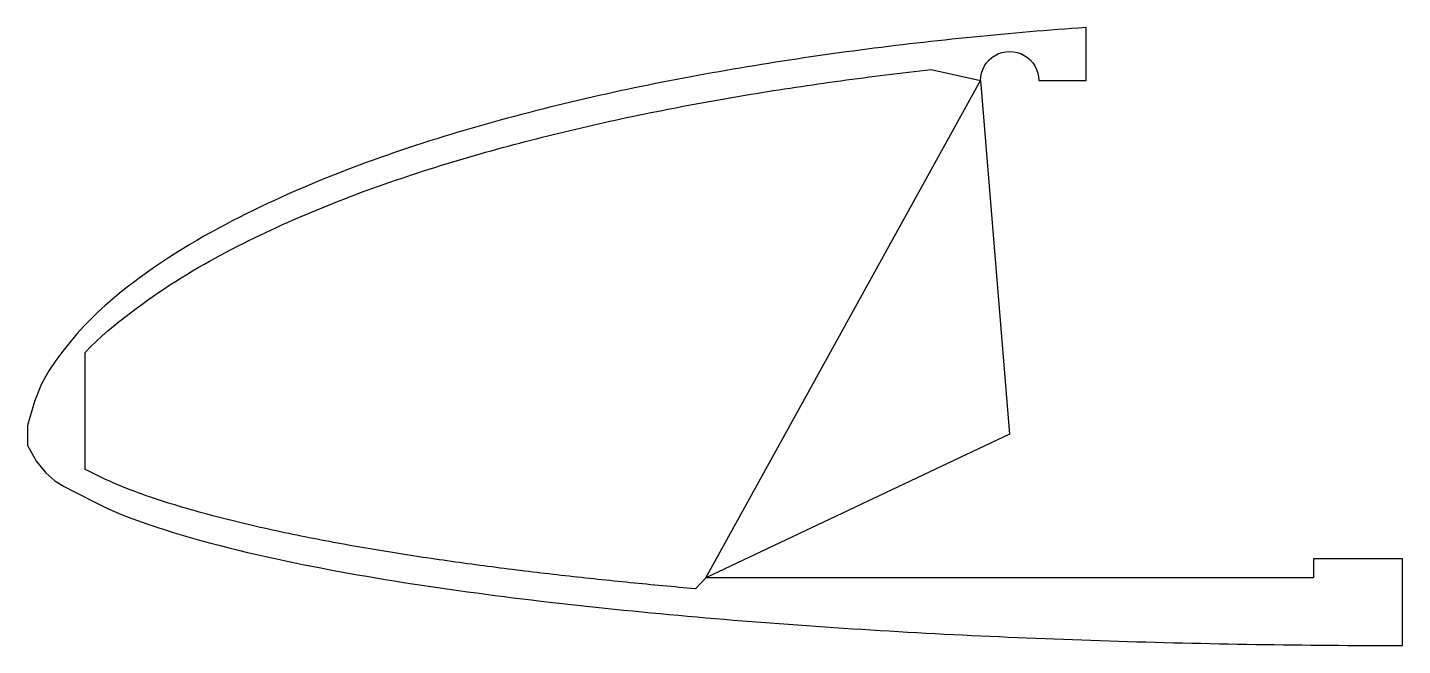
# Model space of a CAD drawing. Extents: x -6.9 to 2.76, y -1.49 to 2.86.
import ezdxf

# ---------------------------------------------------------------- set-up
doc = ezdxf.new("R2010")
doc.units = 0
doc.layers.get('0').update_dxf_attribs({"linetype": 'CONTINUOUS'})

msp = doc.modelspace()

# ---------------------------------------------------------------- linework, layer by layer
msp.add_lwpolyline([(0, 0), (-2.13665, -1.01024), (-2.20938, -1.0872), (-2.23797, -1.08469), (-2.26656, -1.08215), (-2.29515, -1.07959), (-2.32374, -1.07701), (-2.35233, -1.07442), (-2.38092, -1.0718), (-2.40951, -1.06916), (-2.43809, -1.06651), (-2.46668, -1.06383), (-2.49527, -1.06113), (-2.52386, -1.05841), (-2.55245, -1.05567), (-2.58104, -1.05291), (-2.60963, -1.05012), (-2.63822, -1.04732), (-2.66681, -1.04449), (-2.6954, -1.04164), (-2.72399, -1.03877), (-2.75258, -1.03587), (-2.78117, -1.03295), (-2.80976, -1.03001), (-2.83835, -1.02705), (-2.86694, -1.02406), (-2.89553, -1.02105), (-2.92412, -1.01801), (-2.95271, -1.01495), (-2.9813, -1.01186), (-3.00989, -1.00875), (-3.03848, -1.00562), (-3.06707, -1.00246), (-3.09565, -0.99928), (-3.12424, -0.99607), (-3.15283, -0.99283), (-3.18142, -0.98957), (-3.21001, -0.98628), (-3.2386, -0.98297), (-3.26719, -0.97963), (-3.29578, -0.97626), (-3.32437, -0.97287), (-3.35296, -0.96945), (-3.38155, -0.96601), (-3.41014, -0.96253), (-3.43873, -0.95903), (-3.46732, -0.9555), (-3.49591, -0.95195), (-3.5245, -0.94837), (-3.55309, -0.94476), (-3.58168, -0.94112), (-3.61027, -0.93745), (-3.63886, -0.93376), (-3.66745, -0.93004), (-3.69604, -0.92628), (-3.72463, -0.9225), (-3.75321, -0.91869), (-3.7818, -0.91485), (-3.81039, -0.91097), (-3.83898, -0.90706), (-3.86757, -0.90312), (-3.89616, -0.89915), (-3.92475, -0.89515), (-3.95334, -0.89111), (-3.98193, -0.88703), (-4.01052, -0.88292), (-4.03911, -0.87877), (-4.0677, -0.87458), (-4.09629, -0.87035), (-4.12488, -0.86609), (-4.15347, -0.86178), (-4.18206, -0.85744), (-4.21065, -0.85305), (-4.23924, -0.84862), (-4.26783, -0.84414), (-4.29642, -0.83962), (-4.32501, -0.83506), (-4.3536, -0.83045), (-4.38219, -0.8258), (-4.41077, -0.8211), (-4.43936, -0.81635), (-4.46795, -0.81155), (-4.49654, -0.80671), (-4.52513, -0.80181), (-4.55372, -0.79687), (-4.58231, -0.79188), (-4.6109, -0.78683), (-4.63949, -0.78174), (-4.66808, -0.77659), (-4.69667, -0.7714), (-4.72526, -0.76615), (-4.75385, -0.76085), (-4.78244, -0.75549), (-4.81103, -0.75008), (-4.83962, -0.74462), (-4.86821, -0.7391), (-4.8968, -0.73353), (-4.92539, -0.7279), (-4.95398, -0.72222), (-4.98257, -0.71647), (-5.01116, -0.71067), (-5.03975, -0.70481), (-5.06833, -0.69889), (-5.09692, -0.6929), (-5.12551, -0.68684), (-5.1541, -0.68071), (-5.18269, -0.67451), (-5.21128, -0.66823), (-5.23987, -0.66188), (-5.26846, -0.65544), (-5.29705, -0.64893), (-5.32564, -0.64232), (-5.35423, -0.63563), (-5.38282, -0.62884), (-5.41141, -0.62196), (-5.44, -0.61498), (-5.46859, -0.6079), (-5.49718, -0.60071), (-5.52577, -0.59341), (-5.55436, -0.58601), (-5.58295, -0.57849), (-5.61154, -0.57086), (-5.64013, -0.56313), (-5.66872, -0.55528), (-5.69731, -0.54734), (-5.72589, -0.53928), (-5.75448, -0.53113), (-5.78307, -0.52287), (-5.81166, -0.51451), (-5.84025, -0.50605), (-5.86884, -0.49747), (-5.89743, -0.48875), (-5.92602, -0.47989), (-5.95461, -0.47086), (-5.9832, -0.46166), (-6.01179, -0.45226), (-6.04038, -0.44266), (-6.06897, -0.43284), (-6.09756, -0.42279), (-6.12615, -0.41248), (-6.15474, -0.4019), (-6.18333, -0.39102), (-6.21192, -0.37981), (-6.24051, -0.36826), (-6.2691, -0.35635), (-6.29769, -0.34404), (-6.32628, -0.33132), (-6.35487, -0.31816), (-6.38345, -0.30456), (-6.41204, -0.29063), (-6.44063, -0.27644), (-6.46922, -0.26204), (-6.49781, -0.24749), (-6.49781, 0.57419), (-6.45818, 0.61511), (-6.41854, 0.65375), (-6.3789, 0.69037), (-6.33927, 0.72534), (-6.29963, 0.75905), (-6.25999, 0.79162), (-6.22036, 0.82315), (-6.18072, 0.85373), (-6.14109, 0.88349), (-6.10145, 0.9125), (-6.06181, 0.94089), (-6.02218, 0.96869), (-5.98254, 0.99591), (-5.9429, 1.02256), (-5.90327, 1.04863), (-5.86363, 1.07413), (-5.82399, 1.09907), (-5.78436, 1.12344), (-5.74472, 1.14726), (-5.70508, 1.17057), (-5.66545, 1.19338), (-5.62581, 1.21572), (-5.58617, 1.23763), (-5.54654, 1.25913), (-5.5069, 1.28024), (-5.46727, 1.30099), (-5.42763, 1.32138), (-5.38799, 1.34143), (-5.34836, 1.36115), (-5.30872, 1.38055), (-5.26908, 1.39964), (-5.22945, 1.41844), (-5.18981, 1.43694), (-5.15017, 1.45517), (-5.11054, 1.47312), (-5.0709, 1.49082), (-5.03126, 1.50827), (-4.99163, 1.52547), (-4.95199, 1.54244), (-4.91235, 1.55919), (-4.87272, 1.57571), (-4.83308, 1.59201), (-4.79345, 1.60809), (-4.75381, 1.62395), (-4.71417, 1.6396), (-4.67454, 1.65503), (-4.6349, 1.67025), (-4.59526, 1.68526), (-4.55563, 1.70007), (-4.51599, 1.71467), (-4.47635, 1.72908), (-4.43672, 1.7433), (-4.39708, 1.75733), (-4.35744, 1.77117), (-4.31781, 1.78483), (-4.27817, 1.79831), (-4.23854, 1.81162), (-4.1989, 1.82476), (-4.15926, 1.83774), (-4.11963, 1.85055), (-4.07999, 1.86321), (-4.04035, 1.87571), (-4.00072, 1.88806), (-3.96108, 1.90026), (-3.92144, 1.91231), (-3.88181, 1.92423), (-3.84217, 1.936), (-3.80253, 1.94764), (-3.7629, 1.95914), (-3.72326, 1.97051), (-3.68362, 1.98175), (-3.64399, 1.99286), (-3.60435, 2.00384), (-3.56472, 2.0147), (-3.52508, 2.02543), (-3.48544, 2.03604), (-3.44581, 2.04654), (-3.40617, 2.05691), (-3.36653, 2.06717), (-3.3269, 2.07732), (-3.28726, 2.08736), (-3.24762, 2.09728), (-3.20799, 2.1071), (-3.16835, 2.11681), (-3.12871, 2.12641), (-3.08908, 2.1359), (-3.04944, 2.14529), (-3.0098, 2.15458), (-2.97017, 2.16376), (-2.93053, 2.17284), (-2.8909, 2.18181), (-2.85126, 2.19069), (-2.81162, 2.19946), (-2.77199, 2.20814), (-2.73235, 2.21672), (-2.69271, 2.2252), (-2.65308, 2.23358), (-2.61344, 2.24187), (-2.5738, 2.25007), (-2.53417, 2.25817), (-2.49453, 2.26619), (-2.45489, 2.27411), (-2.41526, 2.28194), (-2.37562, 2.28968), (-2.33599, 2.29733), (-2.29635, 2.30489), (-2.25671, 2.31237), (-2.21708, 2.31977), (-2.17744, 2.32708), (-2.1378, 2.3343), (-2.09817, 2.34145), (-2.05853, 2.34851), (-2.01889, 2.35549), (-1.97926, 2.36239), (-1.93962, 2.36922), (-1.89998, 2.37596), (-1.86035, 2.38263), (-1.82071, 2.38923), (-1.78107, 2.39575), (-1.74144, 2.40219), (-1.7018, 2.40856), (-1.66217, 2.41485), (-1.62253, 2.42107), (-1.58289, 2.42722), (-1.54326, 2.4333), (-1.50362, 2.4393), (-1.46398, 2.44523), (-1.42435, 2.4511), (-1.38471, 2.45689), (-1.34507, 2.46262), (-1.30544, 2.46827), (-1.2658, 2.47386), (-1.22616, 2.47938), (-1.18653, 2.48483), (-1.14689, 2.49022), (-1.10726, 2.49554), (-1.06762, 2.50079), (-1.02798, 2.50598), (-0.98835, 2.51111), (-0.94871, 2.51617), (-0.90907, 2.52116), (-0.86944, 2.52609), (-0.8298, 2.53096), (-0.79016, 2.53576), (-0.75053, 2.54051), (-0.71089, 2.54518), (-0.67125, 2.5498), (-0.63162, 2.55435), (-0.59198, 2.55884), (-0.55234, 2.56327), (-0.20462, 2.48594), (-0.20286, 2.51265), (-0.19764, 2.5389), (-0.18904, 2.56424), (-0.1772, 2.58825), (-0.16233, 2.6105), (-0.14469, 2.63062), (-0.12456, 2.64827), (-0.10231, 2.66314), (-0.0783, 2.67498), (-0.05296, 2.68358), (-0.02671, 2.6888), (0, 2.69055), (0.02671, 2.6888), (0.05296, 2.68358), (0.0783, 2.67498), (0.10231, 2.66314), (0.12456, 2.64827), (0.14469, 2.63062), (0.16233, 2.6105), (0.1772, 2.58825), (0.18904, 2.56424), (0.19764, 2.5389), (0.20286, 2.51265), (0.20462, 2.48594), (0.53682, 2.48594), (0.53682, 2.85891), (0.48721, 2.85532), (0.4376, 2.85165), (0.38799, 2.8479), (0.33839, 2.84407), (0.28878, 2.84015), (0.23917, 2.83614), (0.18956, 2.83205), (0.13996, 2.82788), (0.09035, 2.82361), (0.04074, 2.81926), (-0.00887, 2.81482), (-0.05847, 2.81029), (-0.10808, 2.80568), (-0.15769, 2.80097), (-0.2073, 2.79617), (-0.2569, 2.79127), (-0.30651, 2.78629), (-0.35612, 2.78121), (-0.40573, 2.77603), (-0.45533, 2.77076), (-0.50494, 2.7654), (-0.55455, 2.75994), (-0.60416, 2.75438), (-0.65376, 2.74873), (-0.70337, 2.74298), (-0.75298, 2.73713), (-0.80259, 2.73118), (-0.85219, 2.72513), (-0.9018, 2.71898), (-0.95141, 2.71273), (-1.00102, 2.70638), (-1.05062, 2.69993), (-1.10023, 2.69338), (-1.14984, 2.68673), (-1.19945, 2.67997), (-1.24905, 2.6731), (-1.29866, 2.66614), (-1.34827, 2.65906), (-1.39788, 2.65188), (-1.44748, 2.64459), (-1.49709, 2.63719), (-1.5467, 2.62967), (-1.59631, 2.62205), (-1.64591, 2.61431), (-1.69552, 2.60646), (-1.74513, 2.59849), (-1.79474, 2.59041), (-1.84434, 2.5822), (-1.89395, 2.57388), (-1.94356, 2.56544), (-1.99317, 2.55688), (-2.04277, 2.54819), (-2.09238, 2.53938), (-2.14199, 2.53044), (-2.1916, 2.52137), (-2.2412, 2.51217), (-2.29081, 2.50284), (-2.34042, 2.49337), (-2.39003, 2.48377), (-2.43963, 2.47402), (-2.48924, 2.46414), (-2.53885, 2.45411), (-2.58846, 2.44394), (-2.63806, 2.43363), (-2.68767, 2.42316), (-2.73728, 2.41254), (-2.78689, 2.40178), (-2.83649, 2.39085), (-2.8861, 2.37978), (-2.93571, 2.36854), (-2.98532, 2.35715), (-3.03492, 2.34559), (-3.08453, 2.33387), (-3.13414, 2.32198), (-3.18375, 2.30993), (-3.23335, 2.29771), (-3.28296, 2.28532), (-3.33257, 2.27275), (-3.38218, 2.26001), (-3.43178, 2.2471), (-3.48139, 2.234), (-3.531, 2.22071), (-3.58061, 2.20723), (-3.63021, 2.19356), (-3.67982, 2.17969), (-3.72943, 2.16562), (-3.77904, 2.15134), (-3.82864, 2.13686), (-3.87825, 2.12216), (-3.92786, 2.10724), (-3.97747, 2.0921), (-4.02707, 2.07673), (-4.07668, 2.06112), (-4.12629, 2.04527), (-4.1759, 2.02917), (-4.2255, 2.01282), (-4.27511, 1.9962), (-4.32472, 1.97932), (-4.37433, 1.96215), (-4.42393, 1.9447), (-4.47354, 1.92695), (-4.52315, 1.9089), (-4.57276, 1.89054), (-4.62236, 1.87186), (-4.67197, 1.85286), (-4.72158, 1.83353), (-4.77119, 1.81386), (-4.82079, 1.79386), (-4.8704, 1.7735), (-4.92001, 1.7528), (-4.96962, 1.73175), (-5.01922, 1.71034), (-5.06883, 1.68856), (-5.11844, 1.66638), (-5.16805, 1.6438), (-5.21765, 1.62078), (-5.26726, 1.59732), (-5.31687, 1.57339), (-5.36648, 1.54898), (-5.41608, 1.52405), (-5.46569, 1.49859), (-5.5153, 1.47258), (-5.56491, 1.44599), (-5.61451, 1.41877), (-5.66412, 1.39089), (-5.71373, 1.36227), (-5.76334, 1.33287), (-5.81294, 1.30263), (-5.86255, 1.27152), (-5.91216, 1.23953), (-5.96177, 1.20664), (-6.01137, 1.17286), (-6.06098, 1.13817), (-6.11059, 1.10256), (-6.1602, 1.06589), (-6.2098, 1.02798), (-6.25941, 0.98863), (-6.30902, 0.94765), (-6.35863, 0.90484), (-6.40823, 0.85974), (-6.45784, 0.8116), (-6.50745, 0.75992), (-6.55706, 0.70437), (-6.60666, 0.64516), (-6.65627, 0.58259), (-6.70588, 0.51692), (-6.75549, 0.44432), (-6.80509, 0.3528), (-6.8547, 0.22939), (-6.90431, 0.06111), (-6.90431, -0.07962), (-6.83987, -0.19283), (-6.77543, -0.27259), (-6.71099, -0.32789), (-6.64655, -0.36773), (-6.58211, -0.40111), (-6.51767, -0.43408), (-6.45323, -0.46677), (-6.38879, -0.49856), (-6.32435, -0.52878), (-6.25991, -0.55685), (-6.19547, -0.58297), (-6.13103, -0.60741), (-6.06658, -0.6304), (-6.00214, -0.65221), (-5.9377, -0.67299), (-5.87326, -0.69292), (-5.80882, -0.71215), (-5.74438, -0.73082), (-5.67994, -0.74898), (-5.6155, -0.7666), (-5.55106, -0.78367), (-5.48662, -0.80019), (-5.42218, -0.81616), (-5.35774, -0.83162), (-5.2933, -0.84661), (-5.22886, -0.86116), (-5.16442, -0.87531), (-5.09998, -0.88908), (-5.03554, -0.90251), (-4.9711, -0.91562), (-4.90666, -0.92843), (-4.84222, -0.94096), (-4.77778, -0.9532), (-4.71334, -0.96518), (-4.6489, -0.97689), (-4.58446, -0.98834), (-4.52002, -0.99953), (-4.45558, -1.01047), (-4.39114, -1.02117), (-4.3267, -1.03163), (-4.26226, -1.04186), (-4.19782, -1.05187), (-4.13338, -1.06166), (-4.06894, -1.07124), (-4.0045, -1.08063), (-3.94006, -1.08983), (-3.87562, -1.09886), (-3.81118, -1.10771), (-3.74674, -1.1164), (-3.6823, -1.12494), (-3.61786, -1.13332), (-3.55342, -1.14156), (-3.48898, -1.14966), (-3.42454, -1.15762), (-3.3601, -1.16544), (-3.29566, -1.17313), (-3.23122, -1.18068), (-3.16678, -1.18809), (-3.10234, -1.19538), (-3.0379, -1.20253), (-2.97346, -1.20956), (-2.90901, -1.21647), (-2.84457, -1.22325), (-2.78013, -1.22991), (-2.71569, -1.23645), (-2.65125, -1.24288), (-2.58681, -1.2492), (-2.52237, -1.2554), (-2.45793, -1.2615), (-2.39349, -1.26749), (-2.32905, -1.27338), (-2.26461, -1.27917), (-2.20017, -1.28486), (-2.13573, -1.29046), (-2.07129, -1.29596), (-2.00685, -1.30136), (-1.94241, -1.30668), (-1.87797, -1.3119), (-1.81353, -1.31703), (-1.74909, -1.32207), (-1.68465, -1.32702), (-1.62021, -1.33189), (-1.55577, -1.33666), (-1.49133, -1.34135), (-1.42689, -1.34595), (-1.36245, -1.35046), (-1.29801, -1.35489), (-1.23357, -1.35924), (-1.16913, -1.3635), (-1.10469, -1.36768), (-1.04025, -1.37178), (-0.97581, -1.37579), (-0.91137, -1.37972), (-0.84693, -1.38357), (-0.78249, -1.38735), (-0.71805, -1.39104), (-0.65361, -1.39465), (-0.58917, -1.39818), (-0.52473, -1.40163), (-0.46029, -1.405), (-0.39585, -1.4083), (-0.33141, -1.41151), (-0.26697, -1.41466), (-0.20253, -1.41772), (-0.13809, -1.42071), (-0.07365, -1.42363), (-0.00921, -1.42648), (0.05523, -1.42925), (0.11967, -1.43195), (0.18411, -1.43458), (0.24856, -1.43714), (0.313, -1.43963), (0.37744, -1.44205), (0.44188, -1.44441), (0.50632, -1.4467), (0.57076, -1.44892), (0.6352, -1.45108), (0.69964, -1.45317), (0.76408, -1.45519), (0.82852, -1.45715), (0.89296, -1.45905), (0.9574, -1.46088), (1.02184, -1.46264), (1.08628, -1.46434), (1.15072, -1.46598), (1.21516, -1.46755), (1.2796, -1.46905), (1.34404, -1.47049), (1.40848, -1.47187), (1.47292, -1.47318), (1.53736, -1.47442), (1.6018, -1.4756), (1.66624, -1.47672), (1.73068, -1.47778), (1.79512, -1.47876), (1.85956, -1.47969), (1.924, -1.48055), (1.98844, -1.48134), (2.05288, -1.48207), (2.11732, -1.48274), (2.18176, -1.48334), (2.2462, -1.48388), (2.31064, -1.48435), (2.37508, -1.48475), (2.43952, -1.4851), (2.50396, -1.48537), (2.5684, -1.48559), (2.63284, -1.48574), (2.69728, -1.48583), (2.76172, -1.48585), (2.76172, -0.87561), (2.13665, -0.87561), (2.13665, -1.01024), (-2.13665, -1.01024), (-0.20462, 2.48594), (0, 0), (0, 0)])

doc.saveas('drawing.dxf')
